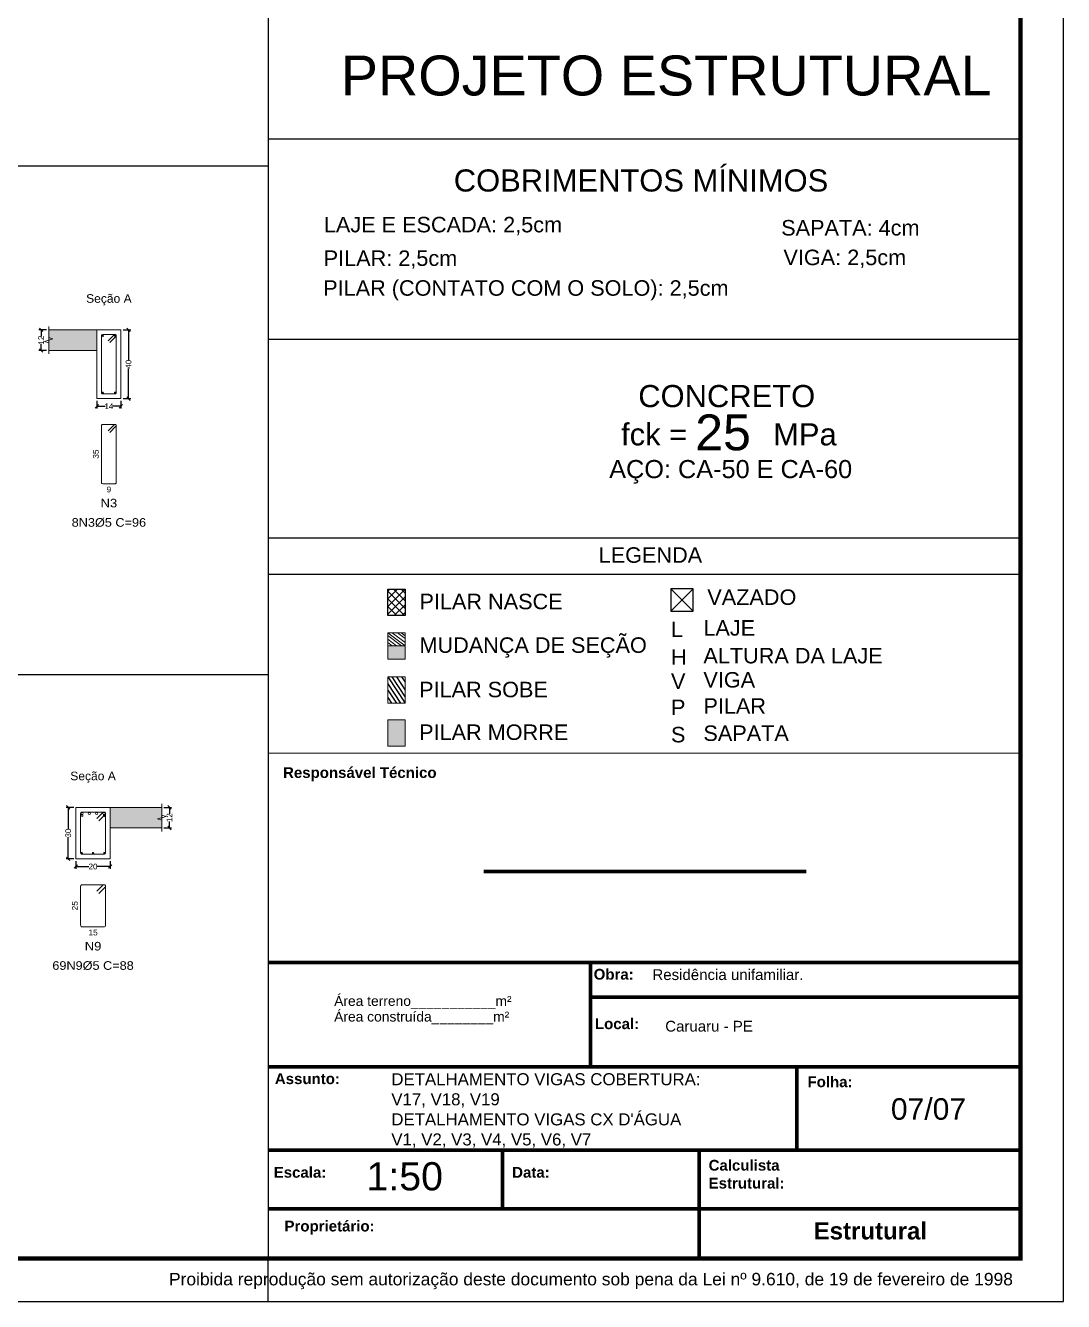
# Model space of a CAD drawing. Header units: centimetres. Extents: x 3194 to 3278, y -951 to -517.
# Drawn here: x 3254.28 to 3278.42, y -951.16 to -921.48 of the extents above; entities that cross this region are included whole.
import ezdxf
from ezdxf.enums import TextEntityAlignment as Align

# ---------------------------------------------------------------- set-up
doc = ezdxf.new("R2010")
doc.units = ezdxf.units.CM
for name, color, linetype, lineweight in [('ARM_LONGITUDINAL_Ø10', 33, 'Continuous', 9), ('ARM_LONGITUDINAL_Ø12_5', 34, 'Continuous', 9), ('ARM_LONGITUDINAL_Ø8', 32, 'Continuous', 9), ('ARM_TRANSVERSAL_Ø5', 120, 'Continuous', 9), ('G-ANNO-TEXT', 231, 'Continuous', 30), ('SEC_CONT_LAJES_CORTE', 8, 'Continuous', 9), ('SEC_CONT_VIG_CONCRETO_CORTE', 7, 'Continuous', 9), ('SEC_COTAS_SEC_DIM_VIGA', 8, 'Continuous', 0), ('SEC_COTAS_TEXTOS_DETALHE_ESTRIBOS', 8, 'Continuous', 0), ('SEC_REF_TXT_NOMES', 2, 'Continuous', 9), ('SEC_REF_TXT_POSICOES_ARM_ESTRIBOS', 7, 'Continuous', 9)]:
    doc.layers.add(name, color=color, linetype=linetype, lineweight=lineweight)
for name, color, linetype in [('ARQ-FOLHA', 7, 'Continuous'), ('Camada 1', 7, 'Continuous'), ('COTA CYPE', 31, 'Continuous'), ('PDF_1', 7, 'Continuous'), ('PDF_PILAR_BETAO', 7, 'Continuous'), ('PDF_Text', 7, 'Continuous')]:
    doc.layers.add(name, color=color, linetype=linetype)
doc.styles.add('ARIAL', font='arial.ttf')
doc.styles.add('Arial_1', font='arial.ttf')
doc.styles.add('Arial_2', font='arial.ttf', dxfattribs={"height": 5})
doc.styles.add('Arial_3', font='arial.ttf', dxfattribs={"height": 2.3})
doc.styles.add('Arial_B', font='arialbd.ttf', dxfattribs={"height": 2.5})
doc.styles.add('Arial_B_1', font='arialbd.ttf', dxfattribs={"height": 4})
doc.styles.add('CYPETXT', font='arial.ttf', dxfattribs={"height": 0.2})
doc.styles.add('CYPETXT_0.2', font='arial.ttf', dxfattribs={"height": 0.133333})
doc.styles.add('PDF Arial', font='arial.ttf')
doc.styles.add('TQS_ARIAL', font='arial.ttf')
doc.dimstyles.new('cype_oblique', dxfattribs={"dimtxt": 0.18, "dimasz": 0.18, "dimexe": 0.05, "dimexo": 0.05, "dimgap": 0, "dimtad": 0, "dimdec": 4, "dimzin": 0, "dimdsep": 46, "dimtxsty": 'CYPETXT_0.2', "dimblk": 'OBLIQUE', "dimtsz": 0.04, "dimcen": 0.09, "dimadec": 0, "dimazin": 0, "dimtfac": 1, "dimtdec": 4, "dimtofl": 0, "dimtmove": 2, "dimatfit": 3, "dimfxl": 1, "dimtolj": 1, "dimtzin": 0, "dimarcsym": 0})

# ---------------------------------------------------------------- blocks, each defined once
blk = doc.blocks.new('*D1262')
at = {"layer": 'Defpoints', "color": 0, "transparency": 16777216}
for p in [(3255.938, -930.163), (3256.498, -930.163), (3256.498, -930.341)]:
    blk.add_point(p, dxfattribs=at)
at = {"layer": 'SEC_COTAS_SEC_DIM_VIGA', "color": 0, "lineweight": -2, "transparency": 16777216}
for p, q in [((3255.898, -930.381), (3255.978, -930.301)), ((3255.938, -930.213), (3255.938, -930.391)), ((3255.938, -930.341), (3256.129, -930.341)), ((3256.498, -930.341), (3256.307, -930.341)), ((3256.458, -930.381), (3256.538, -930.301)), ((3256.498, -930.213), (3256.498, -930.391))]:
    blk.add_line(p, q, dxfattribs=at)
at = {"layer": 'SEC_COTAS_SEC_DIM_VIGA', "color": 0, "transparency": 16777216, "insert": (3256.218, -930.341), "char_height": 0.1333, "attachment_point": 5, "style": 'CYPETXT_0.2'}
blk.add_mtext('\\A1;14', dxfattribs=at)
blk = doc.blocks.new('_OBLIQUE')
at = {"color": 0, "linetype": 'ByBlock'}
blk.add_line((-0.5, -0.5), (0.5, 0.5), dxfattribs=at)
blk = doc.blocks.new('*D1263')
at = {"layer": 'Defpoints', "color": 0, "transparency": 16777216}
for p in [(3254.64, -928.563), (3254.818, -928.563), (3254.818, -929.043)]:
    blk.add_point(p, dxfattribs=at)
at = {"layer": 'SEC_COTAS_SEC_DIM_VIGA', "color": 0, "lineweight": -2, "transparency": 16777216}
for p, q in [((3254.768, -928.563), (3254.59, -928.563)), ((3254.68, -928.603), (3254.6, -928.523)), ((3254.64, -928.563), (3254.64, -928.715)), ((3254.64, -929.043), (3254.64, -928.892)), ((3254.768, -929.043), (3254.59, -929.043)), ((3254.68, -929.083), (3254.6, -929.003))]:
    blk.add_line(p, q, dxfattribs=at)
at = {"layer": 'SEC_COTAS_SEC_DIM_VIGA', "color": 0, "transparency": 16777216, "insert": (3254.64, -928.803), "char_height": 0.1333, "attachment_point": 5, "rotation": 90, "style": 'CYPETXT_0.2'}
blk.add_mtext('\\A1;12', dxfattribs=at)
blk = doc.blocks.new('*D1264')
at = {"layer": 'Defpoints', "color": 0, "transparency": 16777216}
for p in [(3256.498, -928.563), (3256.675, -928.563), (3256.498, -930.163)]:
    blk.add_point(p, dxfattribs=at)
at = {"layer": 'SEC_COTAS_SEC_DIM_VIGA', "color": 0, "lineweight": -2, "transparency": 16777216}
for p, q in [((3256.548, -928.563), (3256.725, -928.563)), ((3256.715, -928.603), (3256.635, -928.523)), ((3256.675, -928.563), (3256.675, -929.265)), ((3256.675, -930.163), (3256.675, -929.461)), ((3256.715, -930.203), (3256.635, -930.123)), ((3256.548, -930.163), (3256.725, -930.163))]:
    blk.add_line(p, q, dxfattribs=at)
at = {"layer": 'SEC_COTAS_SEC_DIM_VIGA', "color": 0, "transparency": 16777216, "insert": (3256.675, -929.363), "char_height": 0.1333, "attachment_point": 5, "rotation": 90, "style": 'CYPETXT_0.2'}
blk.add_mtext('\\A1;40', dxfattribs=at)
blk = doc.blocks.new('*D1276')
at = {"layer": 'Defpoints', "color": 0, "transparency": 16777216}
for p in [(3255.449, -940.87), (3256.249, -940.87), (3256.249, -941.047)]:
    blk.add_point(p, dxfattribs=at)
at = {"layer": 'SEC_COTAS_SEC_DIM_VIGA', "color": 0, "lineweight": -2, "transparency": 16777216}
for p, q in [((3255.409, -941.087), (3255.489, -941.007)), ((3255.449, -940.92), (3255.449, -941.097)), ((3255.449, -941.047), (3255.753, -941.047)), ((3256.249, -941.047), (3255.946, -941.047)), ((3256.209, -941.087), (3256.289, -941.007)), ((3256.249, -940.92), (3256.249, -941.097))]:
    blk.add_line(p, q, dxfattribs=at)
at = {"layer": 'SEC_COTAS_SEC_DIM_VIGA', "color": 0, "transparency": 16777216, "insert": (3255.849, -941.047), "char_height": 0.1333, "attachment_point": 5, "style": 'CYPETXT_0.2'}
blk.add_mtext('\\A1;20', dxfattribs=at)
blk = doc.blocks.new('*D1277')
at = {"layer": 'Defpoints', "color": 0, "transparency": 16777216}
for p in [(3255.272, -939.67), (3255.449, -939.67), (3255.449, -940.87)]:
    blk.add_point(p, dxfattribs=at)
at = {"layer": 'SEC_COTAS_SEC_DIM_VIGA', "color": 0, "lineweight": -2, "transparency": 16777216}
for p, q in [((3255.312, -939.71), (3255.232, -939.63)), ((3255.399, -939.67), (3255.222, -939.67)), ((3255.272, -939.67), (3255.272, -940.175)), ((3255.272, -940.87), (3255.272, -940.365)), ((3255.312, -940.91), (3255.232, -940.83)), ((3255.399, -940.87), (3255.222, -940.87))]:
    blk.add_line(p, q, dxfattribs=at)
at = {"layer": 'SEC_COTAS_SEC_DIM_VIGA', "color": 0, "transparency": 16777216, "insert": (3255.272, -940.27), "char_height": 0.1333, "attachment_point": 5, "rotation": 90, "style": 'CYPETXT_0.2'}
blk.add_mtext('\\A1;30', dxfattribs=at)
blk = doc.blocks.new('*D1278')
at = {"layer": 'Defpoints', "color": 0, "transparency": 16777216}
for p in [(3257.449, -939.67), (3257.626, -939.67), (3257.449, -940.15)]:
    blk.add_point(p, dxfattribs=at)
at = {"layer": 'SEC_COTAS_SEC_DIM_VIGA', "color": 0, "lineweight": -2, "transparency": 16777216}
for p, q in [((3257.666, -939.71), (3257.586, -939.63)), ((3257.499, -939.67), (3257.676, -939.67)), ((3257.626, -939.67), (3257.626, -939.821)), ((3257.499, -940.15), (3257.676, -940.15)), ((3257.666, -940.19), (3257.586, -940.11)), ((3257.626, -940.15), (3257.626, -939.998))]:
    blk.add_line(p, q, dxfattribs=at)
at = {"layer": 'SEC_COTAS_SEC_DIM_VIGA', "color": 0, "transparency": 16777216, "insert": (3257.626, -939.91), "char_height": 0.1333, "attachment_point": 5, "rotation": 90, "style": 'CYPETXT_0.2'}
blk.add_mtext('\\A1;12', dxfattribs=at)
blk = doc.blocks.new('FOLHA A1')
at = {"layer": 'ARQ-FOLHA'}
for p, q in [((841, -594), (841, 0)), ((656, -594), (656, -584)), ((0, -594), (841, -594))]:
    blk.add_line(p, q, dxfattribs=at)
at = {"layer": 'ARQ-FOLHA', "const_width": 1}
blk.add_lwpolyline([(25, -10), (25, -584), (831, -584), (831, -10), (25, -10)], dxfattribs=at)

msp = doc.modelspace()

# ---------------------------------------------------------------- hatches: boundary and pattern name
h = msp.add_hatch(color=256)
h.dxf.hatch_style = 1
h.paths.add_polyline_path([(3263.10732, -936.22322), (3263.10732, -935.91549), (3262.70408, -935.91549), (3262.70408, -936.22322)])
h = msp.add_hatch(color=256)
h.dxf.hatch_style = 1
h.paths.add_polyline_path([(3262.70408, -938.24706), (3263.10732, -938.24706), (3263.10732, -937.63158), (3262.70408, -937.63158)])
at = {"layer": 'COTA CYPE'}
h = msp.add_hatch(dxfattribs=at)
h.set_pattern_fill('ANSI37', color=256, scale=0.04)
h.set_pattern_definition([(45, (230.5201, -576.59848), (-0.089802561, 0.089802561), []), (135, (230.5201, -576.59848), (-0.089802561, -0.089802561), [])])
h.paths.add_polyline_path([(3263.10732, -934.59311), (3262.70408, -934.59311), (3262.70408, -935.20859), (3263.10732, -935.20859)])
at = {"layer": 'SEC_CONT_LAJES_CORTE', "true_color": 0xdad7d3}
for points in [[(3254.81758, -929.04344), (3255.93758, -929.04344), (3255.93758, -928.56344), (3254.81758, -928.56344)], [(3257.44916, -939.66973), (3256.24916, -939.66973), (3256.24916, -940.14973), (3257.44916, -940.14973)]]:
    msp.add_hatch(color=254, dxfattribs=at).paths.add_polyline_path(points)

# ---------------------------------------------------------------- linework, layer by layer
for p, q in [((3259.9194, -892.76367), (3259.9194, -950.16367)), ((3196.8194, -924.74597), (3259.9194, -924.74597)), ((3259.9194, -933.40392), (3277.4194, -933.40392)), ((3259.9194, -934.24571), (3277.4194, -934.24571)), ((3269.81004, -934.58468), (3269.28504, -935.10968)), ((3269.28504, -934.58468), (3269.81004, -935.10968)), ((3196.8194, -936.58132), (3259.9194, -936.58132)), ((3262.70408, -936.63306), (3263.10732, -937.24853)), ((3262.79785, -936.63306), (3263.10732, -937.1054)), ((3262.9057, -936.63306), (3263.10732, -936.94079)), ((3263.02528, -936.63306), (3263.10732, -936.75827)), ((3262.70408, -936.79757), (3262.99953, -937.24853)), ((3262.70408, -936.94079), (3262.9057, -937.24853)), ((3262.70408, -937.1185), (3262.78927, -937.24853)), ((3259.9194, -938.41243), (3277.4194, -938.40219)), ((3277.4194, -949.00557), (3267.4194, -949.00557)), ((3277.4194, -950.16367), (3277.4194, -949.00557)), ((3269.9464, -950.16367), (3277.4194, -950.16367))]:
    msp.add_line(p, q)
at = {"lineweight": 90}
for p, q in [((3272.4363, -941.15947), (3264.9363, -941.15947)), ((3259.9194, -943.28054), (3277.4194, -943.28054)), ((3267.4194, -945.70784), (3267.4194, -943.28054)), ((3267.4194, -944.08562), (3277.4194, -944.08562)), ((3259.9194, -945.70784), (3277.4194, -945.70784)), ((3259.9194, -945.70784), (3277.4194, -945.70784)), ((3272.2194, -947.64334), (3272.2194, -945.70784)), ((3259.9194, -947.64334), (3277.4194, -947.64334)), ((3265.37492, -949.00557), (3265.37492, -947.64334)), ((3269.9464, -950.16367), (3269.9464, -947.64334)), ((3259.9194, -949.00557), (3277.4194, -949.00557))]:
    msp.add_line(p, q, dxfattribs=at)
at = {"color": 8, "lineweight": 25}
for p, q in [((3277.4194, -949.00557), (3267.4194, -949.00557)), ((3277.4194, -950.16367), (3277.4194, -949.00557)), ((3267.4194, -950.16367), (3277.4194, -950.16367))]:
    msp.add_line(p, q, dxfattribs=at)
msp.add_lwpolyline([(3269.28504, -935.10968), (3269.81004, -935.10968), (3269.81004, -934.58468), (3269.28504, -934.58468), (3269.28504, -935.10968)])
at = {"layer": 'ARM_LONGITUDINAL_Ø10'}
for centre in [(3255.59416, -939.85973), (3256.10416, -939.85973)]:
    msp.add_circle(centre, 0.02, dxfattribs=at)
at = {"layer": 'ARM_LONGITUDINAL_Ø12_5'}
for centre in [(3255.59416, -939.81473), (3255.76416, -939.81473), (3255.93416, -939.81473), (3256.10416, -939.81473)]:
    msp.add_circle(centre, 0.025, dxfattribs=at)
at = {"layer": 'ARM_LONGITUDINAL_Ø8'}
for centre in [(3256.07358, -928.69944), (3256.36158, -928.69944), (3256.07358, -930.02744), (3256.36158, -930.02744), (3255.58516, -940.73373), (3255.84916, -940.73373), (3256.11316, -940.73373)]:
    msp.add_circle(centre, 0.016, dxfattribs=at)
at = {"layer": 'ARM_TRANSVERSAL_Ø5'}
for points in [[(3256.23854, -928.85924), (3256.37996, -928.71782), (3256.3832, -928.71388), (3256.3856, -928.70939), (3256.38708, -928.70451), (3256.38758, -928.69944), (3256.38708, -928.69436), (3256.3856, -928.68949), (3256.3832, -928.68499), (3256.37996, -928.68105), (3256.37602, -928.67782), (3256.37153, -928.67541), (3256.36665, -928.67394), (3256.36158, -928.67344), (3256.07358, -928.67344), (3256.06363, -928.67541), (3256.05519, -928.68105), (3256.04956, -928.68949), (3256.04758, -928.69944), (3256.04758, -930.02744), (3256.04956, -930.03739), (3256.05519, -930.04582), (3256.06363, -930.05146), (3256.07358, -930.05344), (3256.36158, -930.05344), (3256.37153, -930.05146), (3256.37996, -930.04582), (3256.3856, -930.03739), (3256.38758, -930.02744), (3256.38758, -928.69944), (3256.38708, -928.69436), (3256.3856, -928.68949), (3256.3832, -928.68499), (3256.37996, -928.68105), (3256.37602, -928.67782), (3256.37153, -928.67541), (3256.36665, -928.67394), (3256.36158, -928.67344), (3256.3565, -928.67394), (3256.35163, -928.67541), (3256.34713, -928.67782), (3256.34319, -928.68105), (3256.20177, -928.82247)], [(3256.23854, -930.94858), (3256.37996, -930.80715), (3256.3832, -930.80321), (3256.3856, -930.79872), (3256.38708, -930.79384), (3256.38758, -930.78877), (3256.38708, -930.7837), (3256.3856, -930.77882), (3256.3832, -930.77432), (3256.37996, -930.77038), (3256.37602, -930.76715), (3256.37153, -930.76475), (3256.36665, -930.76327), (3256.36158, -930.76277), (3256.07358, -930.76277), (3256.06363, -930.76475), (3256.05519, -930.77038), (3256.04956, -930.77882), (3256.04758, -930.78877), (3256.04758, -932.11677), (3256.04956, -932.12672), (3256.05519, -932.13515), (3256.06363, -932.14079), (3256.07358, -932.14277), (3256.36158, -932.14277), (3256.37153, -932.14079), (3256.37996, -932.13515), (3256.3856, -932.12672), (3256.38758, -932.11677), (3256.38758, -930.78877), (3256.38708, -930.7837), (3256.3856, -930.77882), (3256.3832, -930.77432), (3256.37996, -930.77038), (3256.37602, -930.76715), (3256.37153, -930.76475), (3256.36665, -930.76327), (3256.36158, -930.76277), (3256.3565, -930.76327), (3256.35163, -930.76475), (3256.34713, -930.76715), (3256.34319, -930.77038), (3256.20177, -930.91181)], [(3255.98748, -939.9809), (3256.1289, -939.83948), (3256.13326, -939.83418), (3256.13649, -939.82813), (3256.13848, -939.82156), (3256.13916, -939.81473), (3256.13848, -939.80791), (3256.13649, -939.80134), (3256.13326, -939.79529), (3256.1289, -939.78999), (3256.1236, -939.78563), (3256.11755, -939.7824), (3256.11098, -939.78041), (3256.10416, -939.77973), (3255.59416, -939.77973), (3255.58076, -939.7824), (3255.56941, -939.78999), (3255.56182, -939.80134), (3255.55916, -939.81473), (3255.55916, -940.72473), (3255.56182, -940.73813), (3255.56941, -940.74948), (3255.58076, -940.75707), (3255.59416, -940.75973), (3256.10416, -940.75973), (3256.11755, -940.75707), (3256.1289, -940.74948), (3256.13649, -940.73813), (3256.13916, -940.72473), (3256.13916, -939.81473), (3256.13848, -939.80791), (3256.13649, -939.80134), (3256.13326, -939.79529), (3256.1289, -939.78999), (3256.1236, -939.78563), (3256.11755, -939.7824), (3256.11098, -939.78041), (3256.10416, -939.77973), (3256.09733, -939.78041), (3256.09076, -939.7824), (3256.08471, -939.78563), (3256.07941, -939.78999), (3255.93799, -939.93141)], [(3255.98748, -941.67024), (3256.1289, -941.52882), (3256.13326, -941.52351), (3256.13649, -941.51746), (3256.13848, -941.5109), (3256.13916, -941.50407), (3256.13848, -941.49724), (3256.13649, -941.49067), (3256.13326, -941.48462), (3256.1289, -941.47932), (3256.1236, -941.47497), (3256.11755, -941.47173), (3256.11098, -941.46974), (3256.10416, -941.46907), (3255.59416, -941.46907), (3255.58076, -941.47173), (3255.56941, -941.47932), (3255.56182, -941.49067), (3255.55916, -941.50407), (3255.55916, -942.41407), (3255.56182, -942.42746), (3255.56941, -942.43882), (3255.58076, -942.4464), (3255.59416, -942.44907), (3256.10416, -942.44907), (3256.11755, -942.4464), (3256.1289, -942.43882), (3256.13649, -942.42746), (3256.13916, -942.41407), (3256.13916, -941.50407), (3256.13848, -941.49724), (3256.13649, -941.49067), (3256.13326, -941.48462), (3256.1289, -941.47932), (3256.1236, -941.47497), (3256.11755, -941.47173), (3256.11098, -941.46974), (3256.10416, -941.46907), (3256.09733, -941.46974), (3256.09076, -941.47173), (3256.08471, -941.47497), (3256.07941, -941.47932), (3255.93799, -941.62074)]]:
    msp.add_lwpolyline(points, dxfattribs=at)
at = {"layer": 'Camada 1', "color": 0, "lineweight": 25}
for p, q in [((3259.9194, -924.12296), (3277.4194, -924.12296)), ((3259.9194, -928.77632), (3277.4194, -928.77632)), ((3277.4194, -950.16367), (3277.4194, -932.45048))]:
    msp.add_line(p, q, dxfattribs=at)
at = {"layer": 'COTA CYPE'}
msp.add_lwpolyline([(3262.70408, -934.59311), (3263.10732, -934.59311), (3263.10732, -935.20859), (3262.70408, -935.20859)], close=True, dxfattribs=at)
at = {"layer": 'PDF_1', "lineweight": 18}
for points in [[(3262.70408, -936.63306), (3263.10732, -936.63306), (3263.10732, -937.24853), (3262.70408, -937.24853)], [(3262.70408, -937.63158), (3263.10732, -937.63158), (3263.10732, -938.24706), (3262.70408, -938.24706)]]:
    msp.add_lwpolyline(points, close=True, dxfattribs=at)
at = {"layer": 'PDF_PILAR_BETAO', "lineweight": 18}
for p, q in [((3262.70408, -935.60775), (3263.10732, -935.91549)), ((3262.70408, -935.67389), (3263.02065, -935.91549)), ((3262.70408, -935.76162), (3262.9057, -935.91549)), ((3262.80846, -935.60775), (3263.10732, -935.83583)), ((3262.92911, -935.60775), (3263.10732, -935.74375)), ((3263.01233, -935.60775), (3263.10732, -935.68024)), ((3262.70408, -935.83742), (3262.80638, -935.91549)), ((3263.10732, -935.91549), (3262.70408, -935.91549))]:
    msp.add_line(p, q, dxfattribs=at)
msp.add_lwpolyline([(3262.70408, -935.60775), (3263.10732, -935.60775), (3263.10732, -936.22322), (3262.70408, -936.22322)], close=True, dxfattribs=at)
at = {"layer": 'SEC_CONT_LAJES_CORTE'}
for points in [[(3254.81758, -929.12344), (3254.81758, -928.86344), (3254.71758, -928.83344), (3254.91758, -928.77344), (3254.81758, -928.74344), (3254.81758, -928.48344)], [(3254.81758, -929.04344), (3255.93758, -929.04344), (3255.93758, -928.56344), (3254.81758, -928.56344)], [(3257.44916, -939.58973), (3257.44916, -939.84973), (3257.54916, -939.87973), (3257.34916, -939.93973), (3257.44916, -939.96973), (3257.44916, -940.22973)], [(3257.44916, -939.66973), (3256.24916, -939.66973), (3256.24916, -940.14973), (3257.44916, -940.14973)]]:
    msp.add_lwpolyline(points, dxfattribs=at)
at = {"layer": 'SEC_CONT_LAJES_CORTE', "color": 254, "true_color": 0xdad7d3}
for points in [[(3254.81758, -929.04344), (3255.93758, -929.04344), (3255.93758, -928.56344), (3254.81758, -928.56344)], [(3257.44916, -939.66973), (3256.24916, -939.66973), (3256.24916, -940.14973), (3257.44916, -940.14973)]]:
    msp.add_lwpolyline(points, close=True, dxfattribs=at)
at = {"layer": 'SEC_CONT_VIG_CONCRETO_CORTE'}
for points in [[(3256.49758, -928.56344), (3255.93758, -928.56344), (3255.93758, -930.16344), (3256.49758, -930.16344), (3256.49758, -928.56344)], [(3256.24916, -939.66973), (3255.44916, -939.66973), (3255.44916, -940.86973), (3256.24916, -940.86973), (3256.24916, -939.66973)]]:
    msp.add_lwpolyline(points, close=True, dxfattribs=at)

# ---------------------------------------------------------------- block references
at = {"layer": 'ARQ-FOLHA', "xscale": 0.1, "yscale": 0.1, "zscale": 0.1}
msp.add_blockref('FOLHA A1', (3194.3194, -891.76367), dxfattribs=at)

# ---------------------------------------------------------------- texts
at = {"layer": 'Camada 1', "color": 0, "lineweight": 25, "style": 'TQS_ARIAL'}
for s, height, p in [('PROJETO ESTRUTURAL', 0.928807, (3261.61093, -923.11105)), ('COBRIMENTOS MÍNIMOS', 0.5148933, (3264.23843, -925.34603)), ('LAJE E ESCADA: 2,5cm', 0.3604253, (3261.21772, -926.29533)), ('SAPATA: 4cm', 0.3604253, (3271.85391, -926.36875)), ('PILAR: 2,5cm', 0.3604253, (3261.21334, -927.07638)), ('VIGA: 2,5cm', 0.3604253, (3271.9064, -927.05818)), ('PILAR (CONTATO COM O SOLO): 2,5cm', 0.3604253, (3261.20214, -927.76961)), ('CONCRETO', 0.514893, (3268.52968, -930.36084)), ('fck =          MPa', 0.5148933, (3268.12986, -931.25125)), ('25', 0.834131, (3269.85329, -931.36551)), ('AÇO: CA-50 E CA-60', 0.4208117, (3267.85353, -932.01174)), ('LEGENDA', 0.360425, (3267.6093, -933.98097)), ('VAZADO', 0.360425, (3270.13584, -934.96078)), ('PILAR NASCE', 0.3604253, (3263.44132, -935.06147)), ('L', 0.36043, (3269.29101, -935.70936)), ('LAJE', 0.360425, (3270.04507, -935.67607)), ('MUDANÇA DE SEÇÃO', 0.3604253, (3263.44132, -936.07611)), ('H', 0.36043, (3269.29101, -936.3547)), ('ALTURA DA LAJE', 0.3604253, (3270.04507, -936.32141)), ('V', 0.36043, (3269.29101, -936.91677)), ('VIGA', 0.360425, (3270.04507, -936.88348)), ('PILAR SOBE', 0.360425, (3263.43291, -937.10929)), ('P', 0.36043, (3269.29101, -937.52428)), ('PILAR', 0.360425, (3270.04507, -937.491)), ('PILAR MORRE', 0.3604253, (3263.43291, -938.10218)), ('S', 0.36043, (3269.29101, -938.15849)), ('SAPATA', 0.360425, (3270.04507, -938.12521))]:
    msp.add_text(s, height=height, dxfattribs=at).set_placement(p)
at = {"layer": 'G-ANNO-TEXT', "color": 7, "attachment_point": 1}
for s, insert, char_height, width, style in [('Responsável Técnico ', (3260.26811, -938.73582), 0.25, 4.4172981, 'Arial_B'), ('Obra:', (3267.49267, -943.42789), 0.25, 1.1223625, 'Arial_B'), ('Residência unifamiliar. ', (3268.8592, -943.43672), 0.25, 9.0831194, 'Arial_1'), ('Área terreno___________m²', (3261.4572, -944.05852), 0.23, 5.6599137, 'Arial_3'), ('Área construída________m²', (3261.4572, -944.42232), 0.23, 6.1970444, 'Arial_3'), ('Local:', (3267.5224, -944.57918), 0.25, 1.2345987, 'Arial_B'), ('Assunto:', (3260.07789, -945.8575), 0.25, 1.8118138, 'Arial_B'), ('Folha:', (3272.46623, -945.9287), 0.25, 1.2586494, 'Arial_B'), ('07/07', (3274.40589, -946.43665), 0.5, 2.1645562, 'Arial_2'), ('1:50', (3262.20769, -947.92359), 0.65491, 10.0806393, 'Arial_1'), ('Calculista Estrutural:', (3270.16625, -947.87031), 0.25, 2.1767666, 'Arial_B'), ('Escala:', (3260.05115, -948.03468), 0.25, 1.4670881, 'Arial_B'), ('Data:', (3265.59674, -948.03468), 0.25, 1.0502106, 'Arial_B'), ('Proprietário: ', (3260.3018, -949.28436), 0.25, 2.6616025, 'Arial_B'), ('Estrutural', (3272.60818, -949.32106), 0.4, 3.2147669, 'Arial_B_1'), ('Proibida reprodução sem autorização deste documento sob pena da Lei nº 9.610, de 19 de fevereiro de 1998', (3257.61566, -950.49865), 0.29, 23.7700344, 'ARIAL')]:
    msp.add_mtext(s, dxfattribs=dict(at, insert=insert, char_height=char_height, width=width, style=style))
at = {"layer": 'PDF_Text', "attachment_point": 7, "style": 'PDF Arial'}
for s, insert, char_height, width in [('\\pxi-3,l4,t4;Caruaru - PE', (3268.90709, -944.88912), 0.2499995, 8.7875396), ("DETALHAMENTO VIGAS COBERTURA: \\PV17, V18, V19\\PDETALHAMENTO VIGAS CX D'ÁGUA\\PV1, V2, V3, V4, V5, V6, V7", (3262.78678, -947.5859), 0.2798937, 9.4105784)]:
    msp.add_mtext(s, dxfattribs=dict(at, insert=insert, char_height=char_height, width=width))
at = {"layer": 'SEC_COTAS_TEXTOS_DETALHE_ESTRIBOS', "style": 'CYPETXT', "width": 1.042546}
for s, p, p2 in [('35', (3255.98091, -931.56077), (3255.98091, -931.34477)), ('25', (3255.49249, -942.06707), (3255.49249, -941.85107))]:
    msp.add_text(s, height=0.133333, rotation=90, dxfattribs=at).set_placement(p, p2, align=Align.FIT)
for s, height, p, p2 in [('9', 0.13333, (3256.16358, -932.34277), (3256.27158, -932.34277)), ('15', 0.133333, (3255.74116, -942.64907), (3255.95716, -942.64907))]:
    msp.add_text(s, height=height, dxfattribs=at).set_placement(p, p2, align=Align.FIT)
at = {"layer": 'SEC_REF_TXT_NOMES', "style": 'CYPETXT', "width": 1.002256}
for p, p2 in [((3255.68808, -927.93344), (3256.74708, -927.93344)), ((3255.31966, -939.03973), (3256.37866, -939.03973))]:
    msp.add_text('Seção A', height=0.2, dxfattribs=at).set_placement(p, p2, align=Align.FIT)
at = {"layer": 'SEC_REF_TXT_POSICOES_ARM_ESTRIBOS', "style": 'CYPETXT'}
for s, width, p, p2 in [('N3', 1.083541, (3256.02408, -932.69277), (3256.41108, -932.69277)), ('8N3%%c5 C=96', 1.056384, (3255.35208, -933.14277), (3257.08308, -933.14277)), ('N9', 1.083541, (3255.65566, -942.99907), (3256.04266, -942.99907)), ('69N9%%c5 C=88', 1.055186, (3254.90266, -943.44907), (3256.79566, -943.44907))]:
    msp.add_text(s, height=0.2, dxfattribs=dict(at, width=width)).set_placement(p, p2, align=Align.FIT)

# ---------------------------------------------------------------- dimensions: what is measured, and where the dimension line sits
at = {"layer": 'SEC_COTAS_SEC_DIM_VIGA'}
for p1, p2, distance, text, picture, middle in [((3254.81758, -929.04344), (3254.81758, -928.56344), 0.17733, '12', '*D1263', (3254.64024, -928.80344)), ((3256.49758, -930.16344), (3256.49758, -928.56344), -0.17733, '40', '*D1264', (3256.67491, -929.36344)), ((3255.93758, -930.16344), (3256.49758, -930.16344), -0.17733, '14', '*D1262', (3256.21758, -930.34077)), ((3255.44916, -940.86973), (3255.44916, -939.66973), 0.17733, '30', '*D1277', (3255.27182, -940.26973)), ((3257.44916, -940.14973), (3257.44916, -939.66973), -0.17733, '12', '*D1278', (3257.62649, -939.90973)), ((3255.44916, -940.86973), (3256.24916, -940.86973), -0.17733, '20', '*D1276', (3255.84916, -941.04707))]:
    dim = msp.add_aligned_dim(p1=p1, p2=p2, distance=distance, text=text, dimstyle='cype_oblique', dxfattribs=at)
    dim.commit()
    dim.dimension.update_dxf_attribs({"geometry": picture, "text_midpoint": middle})

doc.saveas('drawing.dxf')
